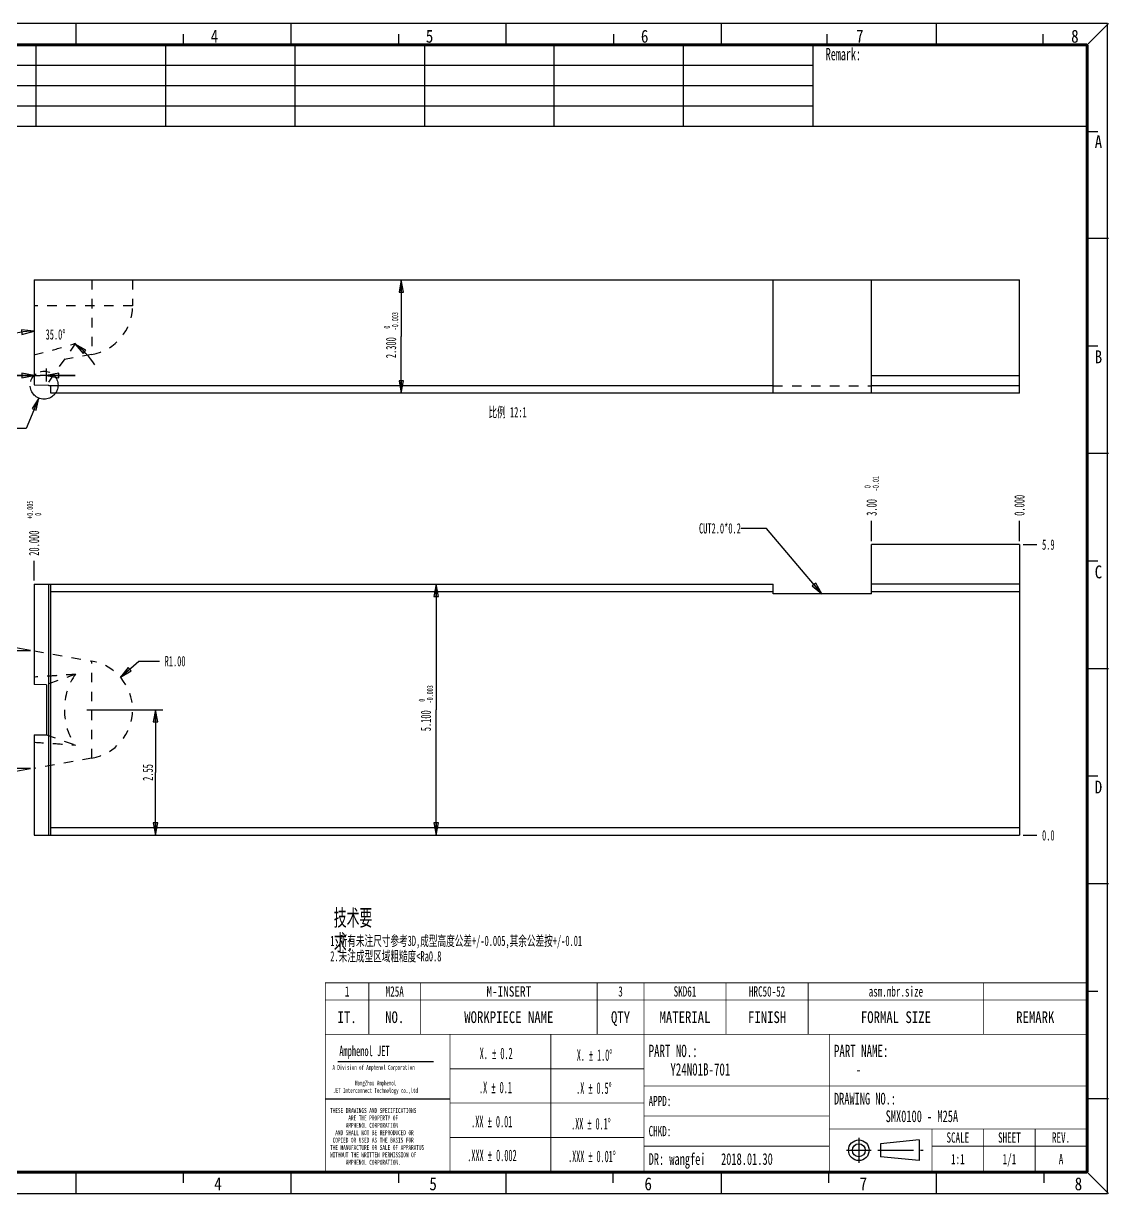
# Model space of a CAD drawing. Header units: millimetres. Extents: x 1 to 34.6, y 0.7 to 24.4.
# Drawn here: x 12.61 to 34.63, y 0.67 to 24.42 of the extents above; entities that cross this region are included whole.
import ezdxf
from ezdxf.enums import TextEntityAlignment as Align

# ---------------------------------------------------------------- set-up
doc = ezdxf.new("R2010")
doc.units = ezdxf.units.MM
doc.header["$LTSCALE"] = 1.925
for name, pattern in [('CENTER', [0.6, 0.375, -0.075, 0.075, -0.075]), ('HIDDEN', [0.2, 0.1, -0.1]), ('PHANTOM', [0.8, 0.45, -0.05, 0.1, -0.05, 0.1, -0.05])]:
    doc.linetypes.add(name, pattern=pattern)
doc.layers.get('0').update_dxf_attribs({"linetype": 'CONTINUOUS'})
for name, color, linetype in [('DEFAULT_1', 7, 'CENTER'), ('DEFAULT_2', 4, 'HIDDEN'), ('DEFAULT_3', 7, 'PHANTOM'), ('DIM', 7, 'CONTINUOUS'), ('NOTE', 7, 'CONTINUOUS')]:
    doc.layers.add(name, color=color, linetype=linetype)
doc.styles.get("Standard").update_dxf_attribs({"font": 'txt', "width": 0.6})
doc.styles.add('TEXTSTYLE_11', font='txt', dxfattribs={"width": 0.6})
doc.styles.add('TEXTSTYLE_12', font='txt', dxfattribs={"width": 0.6})
doc.styles.add('TEXTSTYLE_3', font='txt', dxfattribs={"width": 0.65})
doc.styles.add('TEXTSTYLE_4', font='txt', dxfattribs={"width": 0.8})
doc.styles.add('TEXTSTYLE_5', font='txt', dxfattribs={"width": 0.85})
doc.styles.add('TEXTSTYLE_6', font='txt', dxfattribs={"width": 0.5})
doc.styles.add('TEXTSTYLE_8', font='txt', dxfattribs={"width": 0.45})
doc.dimstyles.new('DIMSTYLE_13', dxfattribs={"dimtxt": 0.208333, "dimasz": 0.25, "dimexe": 1.75, "dimexo": 0.875, "dimtad": 0, "dimtih": 1, "dimtoh": 1, "dimdec": 3, "dimzin": 0, "dimdsep": 46, "dimtxsty": 'Standard', "dimblk": 'CLOSED', "dimblk1": 'CLOSED', "dimblk2": 'CLOSED', "dimcen": 0.09, "dimadec": 0, "dimazin": 0, "dimtol": 1, "dimtp": 0.005, "dimtfac": 0.6, "dimtdec": 3, "dimtofl": 0, "dimtmove": 0, "dimatfit": 3, "dimldrblk": 'CLOSED', "dimfxl": 0, "dimtolj": 1, "dimtzin": 0, "dimarcsym": 0})
doc.dimstyles.new('DIMSTYLE_3', dxfattribs={"dimtxt": 0.208333, "dimasz": 0.25, "dimexe": 1.75, "dimexo": 0.875, "dimtad": 0, "dimtih": 1, "dimtoh": 1, "dimdec": 1, "dimzin": 0, "dimdsep": 46, "dimtxsty": 'Standard', "dimblk": 'CLOSED', "dimblk1": 'CLOSED', "dimblk2": 'CLOSED', "dimcen": 0.09, "dimadec": 0, "dimazin": 0, "dimtp": 0.5, "dimtm": 0.5, "dimtfac": 1, "dimtdec": 1, "dimtofl": 0, "dimtmove": 0, "dimatfit": 3, "dimldrblk": 'CLOSED', "dimfxl": 0, "dimtolj": 1, "dimtzin": 0, "dimarcsym": 0})
doc.dimstyles.new('DIMSTYLE_4', dxfattribs={"dimtxt": 0.208333, "dimasz": 0.25, "dimexe": 1.75, "dimexo": 0.875, "dimtad": 1, "dimzin": 0, "dimdsep": 46, "dimtxsty": 'Standard', "dimblk": 'CLOSED', "dimblk1": 'CLOSED', "dimblk2": 'CLOSED', "dimcen": 0.09, "dimadec": 0, "dimazin": 0, "dimtp": 0.1, "dimtm": 0.1, "dimtfac": 1, "dimtofl": 0, "dimtmove": 0, "dimatfit": 3, "dimldrblk": 'CLOSED', "dimfxl": 0, "dimtolj": 1, "dimtzin": 0, "dimarcsym": 0})
doc.dimstyles.new('DIMSTYLE_5', dxfattribs={"dimtxt": 0.208333, "dimasz": 0.25, "dimexe": 1.75, "dimexo": 0.875, "dimtad": 1, "dimdec": 3, "dimzin": 0, "dimdsep": 46, "dimtxsty": 'Standard', "dimblk": 'CLOSED', "dimblk1": 'CLOSED', "dimblk2": 'CLOSED', "dimcen": 0.09, "dimadec": 0, "dimazin": 0, "dimtol": 1, "dimtm": 0.003, "dimtfac": 0.6, "dimtdec": 3, "dimtofl": 0, "dimtmove": 0, "dimatfit": 3, "dimldrblk": 'CLOSED', "dimfxl": 0, "dimtolj": 1, "dimtzin": 0, "dimarcsym": 0})
doc.dimstyles.new('DIMSTYLE_6', dxfattribs={"dimtxt": 0.208333, "dimasz": 0.25, "dimexe": 1.75, "dimexo": 0.875, "dimtad": 0, "dimtih": 1, "dimtoh": 1, "dimdec": 1, "dimzin": 0, "dimdsep": 46, "dimtxsty": 'Standard', "dimblk": 'CLOSED', "dimblk1": 'CLOSED', "dimblk2": 'CLOSED', "dimcen": 0.09, "dimadec": 0, "dimazin": 0, "dimtp": 0.1, "dimtm": 0.1, "dimtfac": 1, "dimtdec": 1, "dimtofl": 0, "dimtmove": 0, "dimatfit": 3, "dimldrblk": 'CLOSED', "dimfxl": 0, "dimtolj": 1, "dimtzin": 0, "dimarcsym": 0})
doc.dimstyles.new('DIMSTYLE_7', dxfattribs={"dimtxt": 0.208333, "dimasz": 0.25, "dimexe": 1.75, "dimexo": 0.875, "dimtad": 0, "dimtih": 1, "dimtoh": 1, "dimzin": 0, "dimdsep": 46, "dimtxsty": 'Standard', "dimblk": 'CLOSED', "dimblk1": 'CLOSED', "dimblk2": 'CLOSED', "dimcen": 0.09, "dimadec": 0, "dimazin": 0, "dimtol": 1, "dimtm": 0.01, "dimtfac": 0.6, "dimtofl": 0, "dimtmove": 0, "dimatfit": 3, "dimldrblk": 'CLOSED', "dimfxl": 0, "dimtolj": 1, "dimtzin": 0, "dimarcsym": 0})
doc.dimstyles.new('DIMSTYLE_8', dxfattribs={"dimtxt": 0.208333, "dimasz": 0.25, "dimexe": 1.75, "dimexo": 0.875, "dimtad": 0, "dimtih": 1, "dimtoh": 1, "dimdec": 3, "dimzin": 0, "dimdsep": 46, "dimtxsty": 'Standard', "dimblk": 'CLOSED', "dimblk1": 'CLOSED', "dimblk2": 'CLOSED', "dimcen": 0.09, "dimadec": 0, "dimazin": 0, "dimtp": 0.1, "dimtm": 0.1, "dimtfac": 1, "dimtdec": 3, "dimtofl": 0, "dimtmove": 0, "dimatfit": 3, "dimldrblk": 'CLOSED', "dimfxl": 0, "dimtolj": 1, "dimtzin": 0, "dimarcsym": 0})
doc.dimstyles.new('DIMSTYLE_9', dxfattribs={"dimtxt": 0.208333, "dimasz": 0.25, "dimexe": 1.75, "dimexo": 0.875, "dimtad": 1, "dimzin": 0, "dimdsep": 46, "dimtxsty": 'Standard', "dimblk": 'CLOSED', "dimblk1": 'CLOSED', "dimblk2": 'CLOSED', "dimcen": 0.09, "dimadec": 0, "dimazin": 0, "dimtp": 0.1, "dimtm": 0.1, "dimtfac": 1, "dimtofl": 0, "dimtmove": 0, "dimatfit": 3, "dimldrblk": 'CLOSED', "dimfxl": 0, "dimtolj": 1, "dimtzin": 0, "dimarcsym": 0})
doc.dimstyles.get("Standard").update_dxf_attribs({"dimtxt": 0.208333, "dimasz": 0.25, "dimexe": 1.75, "dimexo": 0.875, "dimtad": 1, "dimdec": 3, "dimzin": 0, "dimdsep": 46, "dimtxsty": 'Standard', "dimblk": 'CLOSED', "dimblk1": 'CLOSED', "dimblk2": 'CLOSED', "dimcen": 0.09, "dimadec": 0, "dimazin": 0, "dimtol": 1, "dimtp": 0.001, "dimtm": 0.001, "dimtfac": 1, "dimtdec": 3, "dimtofl": 0, "dimtmove": 0, "dimatfit": 3, "dimldrblk": 'CLOSED', "dimfxl": 0, "dimtolj": 1, "dimtzin": 0, "dimarcsym": 0})

# ---------------------------------------------------------------- blocks, each defined once
blk = doc.blocks.new('_CLOSED')
at = {"color": 0, "linetype": 'ByBlock'}
for p, q in [((0, 0), (-1, 0.183)), ((-1, 0.183), (-1, -0.183)), ((-1, -0.183), (0, 0)), ((-1, 0), (0, 0))]:
    blk.add_line(p, q, dxfattribs=at)
blk = doc.blocks.new('*D6')
at = {"layer": 'DIM', "color": 2, "linetype": 'Continuous'}
for p in [(20.278, 19.215), (20.278, 16.915)]:
    blk.add_line(p, (20.278, 18.065), dxfattribs=at)
at = {"layer": 'DIM', "color": 2, "linetype": 'Continuous', "xscale": 0.25, "yscale": 0.25, "zscale": 0.25}
for p, rotation in [((20.278, 19.215), 90), ((20.278, 16.915), 270)]:
    blk.add_blockref('_CLOSED', p, dxfattribs=dict(at, rotation=rotation))
at = {"layer": 'DIM', "color": 2, "linetype": 'Continuous', "width": 0.6}
for s, height, p in [('-0.003', 0.125, (20.215, 18.378)), (' 0', 0.125, (20.049, 18.228)), ('2.300', 0.2083, (20.174, 17.84))]:
    blk.add_text(s, height=height, rotation=90, dxfattribs=at).set_placement(p, align=Align.CENTER)
blk = doc.blocks.new('*D7')
at = {"layer": 'DIM', "color": 2, "linetype": 'Continuous'}
for p in [(20.985, 13.043), (20.985, 7.943)]:
    blk.add_line(p, (20.985, 10.493), dxfattribs=at)
at = {"layer": 'DIM', "color": 2, "linetype": 'Continuous', "xscale": 0.25, "yscale": 0.25, "zscale": 0.25}
for p, rotation in [((20.985, 13.043), 90), ((20.985, 7.943), 270)]:
    blk.add_blockref('_CLOSED', p, dxfattribs=dict(at, rotation=rotation))
at = {"layer": 'DIM', "color": 2, "linetype": 'Continuous', "width": 0.6}
for s, height, p in [('-0.003', 0.125, (20.923, 10.805)), (' 0', 0.125, (20.756, 10.655)), ('5.100', 0.2083, (20.881, 10.268))]:
    blk.add_text(s, height=height, rotation=90, dxfattribs=at).set_placement(p, align=Align.CENTER)
blk = doc.blocks.new('*D8')
at = {"layer": 'DIM', "color": 2, "linetype": 'Continuous'}
blk.add_line((32.897, 13.843), (33.178, 13.843), dxfattribs=at)
at = {"layer": 'DIM', "color": 2, "linetype": 'Continuous', "insert": (33.283, 13.947), "char_height": 0.2083, "width": 0.375, "attachment_point": 1, "line_spacing_factor": 0.9}
blk.add_mtext('5.9', dxfattribs=at)
blk = doc.blocks.new('*D9')
at = {"layer": 'DIM', "color": 2, "linetype": 'Continuous'}
blk.add_line((32.897, 7.943), (33.178, 7.943), dxfattribs=at)
at = {"layer": 'DIM', "color": 2, "linetype": 'Continuous', "insert": (33.283, 8.047), "char_height": 0.2083, "width": 0.375, "attachment_point": 1, "line_spacing_factor": 0.9}
blk.add_mtext('0.0', dxfattribs=at)
blk = doc.blocks.new('*D10')
at = {"layer": 'DIM', "color": 2, "linetype": 'Continuous'}
blk.add_line((29.824, 13.916), (29.824, 14.324), dxfattribs=at)
at = {"layer": 'DIM', "color": 2, "linetype": 'Continuous', "width": 0.6}
for s, height, p in [(' 0', 0.125, (29.803, 14.928)), ('-0.01', 0.125, (29.97, 14.928)), ('3.00', 0.2083, (29.928, 14.428))]:
    blk.add_text(s, height=height, rotation=90, dxfattribs=at).set_placement(p)
blk = doc.blocks.new('*D11')
at = {"layer": 'DIM', "color": 2, "linetype": 'Continuous'}
blk.add_line((32.824, 13.916), (32.824, 14.324), dxfattribs=at)
at = {"layer": 'DIM', "color": 2, "linetype": 'Continuous', "insert": (32.72, 14.428), "char_height": 0.2083, "width": 0.625, "attachment_point": 1, "rotation": 90, "line_spacing_factor": 0.9}
blk.add_mtext('0.000', dxfattribs=at)
blk = doc.blocks.new('*D12')
at = {"layer": 'DIM', "color": 2, "linetype": 'Continuous'}
for points in [[(12.579, 18.11), (12.825, 18.177), (12.572, 18.201), (12.579, 18.11)], [(13.879, 17.789), (13.658, 17.914), (13.82, 17.719), (13.879, 17.789)]]:
    blk.add_lwpolyline(points, dxfattribs=at)
for start, end in [(90, 113.0016), (31.9984, 55)]:
    blk.add_arc((12.825, 16.724), 1.453, start, end, dxfattribs=at)
at = {"layer": 'DIM', "color": 2, "linetype": 'Continuous', "insert": (13.262, 18.214), "char_height": 0.20833, "width": 0.63889, "attachment_point": 2, "line_spacing_factor": 0.9}
blk.add_mtext('35.0\\Fgdt;{\\Fgdt;~}', dxfattribs=at)
blk = doc.blocks.new('*D13')
at = {"layer": 'DIM', "color": 2, "linetype": 'Continuous'}
for p, q in [((13.075, 17.154), (13.075, 17.42)), ((12.825, 17.274), (11.963, 17.274)), ((11.963, 17.274), (12.95, 17.274)), ((13.658, 17.274), (12.95, 17.274)), ((13.075, 17.274), (13.658, 17.274))]:
    blk.add_line(p, q, dxfattribs=at)
at = {"layer": 'DIM', "color": 2, "linetype": 'Continuous', "xscale": 0.25, "yscale": 0.25, "zscale": 0.25}
blk.add_blockref('_CLOSED', (12.825, 17.274), dxfattribs=at)
at = {"layer": 'DIM', "color": 2, "linetype": 'Continuous', "xscale": 0.25, "yscale": 0.25, "zscale": 0.25, "rotation": 180}
blk.add_blockref('_CLOSED', (13.075, 17.274), dxfattribs=at)
at = {"layer": 'DIM', "color": 2, "linetype": 'Continuous', "insert": (12.463, 17.534), "char_height": 0.2083, "width": 0.5, "attachment_point": 3, "line_spacing_factor": 0.9}
blk.add_mtext('0.25', dxfattribs=at)
blk = doc.blocks.new('*D14')
at = {"layer": 'DIM', "color": 2, "linetype": 'Continuous'}
for p, q in [((12.753, 11.697), (12.032, 11.824)), ((12.753, 9.289), (12.032, 9.162))]:
    blk.add_line(p, q, dxfattribs=at)
for points in [[(12.182, 11.545), (12.176, 11.799), (12.091, 11.559), (12.182, 11.545)], [(12.091, 9.427), (12.176, 9.187), (12.182, 9.441), (12.091, 9.427)]]:
    blk.add_lwpolyline(points, dxfattribs=at)
for start, end in [(170, 178.4128), (181.5872, 190)]:
    blk.add_arc((19.583, 10.493), 7.522, start, end, dxfattribs=at)
at = {"layer": 'DIM', "color": 2, "linetype": 'Continuous', "insert": (12.062, 10.597), "char_height": 0.20833, "width": 0.63889, "attachment_point": 2, "line_spacing_factor": 0.9}
blk.add_mtext('20.0\\Fgdt;{\\Fgdt;~}', dxfattribs=at)
blk = doc.blocks.new('*D15')
at = {"layer": 'DIM', "color": 2, "linetype": 'Continuous'}
for p, q in [((12.752, 11.685), (11.206, 11.685)), ((11.352, 11.685), (11.352, 10.493)), ((11.352, 9.301), (11.352, 10.493)), ((12.752, 9.301), (11.206, 9.301))]:
    blk.add_line(p, q, dxfattribs=at)
at = {"layer": 'DIM', "color": 2, "linetype": 'Continuous', "xscale": 0.25, "yscale": 0.25, "zscale": 0.25}
for p, rotation in [((11.352, 11.685), 90), ((11.352, 9.301), 270)]:
    blk.add_blockref('_CLOSED', p, dxfattribs=dict(at, rotation=rotation))
at = {"layer": 'DIM', "color": 2, "linetype": 'Continuous', "insert": (11.092, 10.493), "char_height": 0.2083, "width": 0.5, "attachment_point": 2, "rotation": 90, "line_spacing_factor": 0.9}
blk.add_mtext('2.38', dxfattribs=at)
blk = doc.blocks.new('*D16')
at = {"layer": 'DIM', "color": 2, "linetype": 'Continuous'}
for p, q in [((14.578, 11.15), (14.954, 11.478)), ((14.954, 11.478), (15.371, 11.478))]:
    blk.add_line(p, q, dxfattribs=at)
at = {"layer": 'DIM', "color": 2, "linetype": 'Continuous', "xscale": 0.25, "yscale": 0.25, "zscale": 0.25, "rotation": 221.0946529193}
blk.add_blockref('_CLOSED', (14.578, 11.15), dxfattribs=at)
at = {"layer": 'DIM', "color": 2, "linetype": 'Continuous', "insert": (15.475, 11.582), "char_height": 0.2083, "width": 0.625, "attachment_point": 1, "line_spacing_factor": 0.9}
blk.add_mtext('R1.00', dxfattribs=at)
blk = doc.blocks.new('*D17')
at = {"layer": 'DIM', "color": 2, "linetype": 'Continuous'}
for p, q in [((13.898, 10.493), (15.436, 10.493)), ((15.29, 10.493), (15.29, 9.218)), ((15.29, 7.943), (15.29, 9.218))]:
    blk.add_line(p, q, dxfattribs=at)
at = {"layer": 'DIM', "color": 2, "linetype": 'Continuous', "xscale": 0.25, "yscale": 0.25, "zscale": 0.25}
for p, rotation in [((15.29, 10.493), 90), ((15.29, 7.943), 270)]:
    blk.add_blockref('_CLOSED', p, dxfattribs=dict(at, rotation=rotation))
at = {"layer": 'DIM', "color": 2, "linetype": 'Continuous', "insert": (15.03, 9.218), "char_height": 0.2083, "width": 0.5, "attachment_point": 2, "rotation": 90, "line_spacing_factor": 0.9}
blk.add_mtext('2.55', dxfattribs=at)
blk = doc.blocks.new('*D22')
at = {"layer": 'DIM', "color": 2, "linetype": 'Continuous'}
blk.add_line((12.825, 13.116), (12.825, 13.513), dxfattribs=at)
at = {"layer": 'DIM', "color": 2, "linetype": 'Continuous', "width": 0.6}
for s, height, p in [('+0.005', 0.125, (12.804, 14.367)), (' 0', 0.125, (12.97, 14.367)), ('20.000', 0.2083, (12.929, 13.617))]:
    blk.add_text(s, height=height, rotation=90, dxfattribs=at).set_placement(p)
blk = doc.blocks.new('*T23')
at = {"color": 0, "linetype": 'ByBlock', "lineweight": -2}
for p, q in [((0, 0), (32.748, 0)), ((0, 0), (0, -1.647)), ((1.767, 0), (1.767, -1.647)), ((4.394, 0), (4.394, -1.647)), ((6.161, 0), (6.161, -1.647)), ((8.788, 0), (8.788, -1.647)), ((11.416, 0), (11.416, -1.647)), ((14.043, 0), (14.043, -1.647)), ((16.671, 0), (16.671, -1.647)), ((19.298, 0), (19.298, -1.647)), ((21.926, 0), (21.926, -1.647)), ((24.553, 0), (24.553, -1.647)), ((27.181, 0), (27.181, -1.647)), ((32.748, 0), (32.748, -1.647)), ((0, -0.412), (27.181, -0.412)), ((0, -0.823), (27.181, -0.823)), ((0, -1.235), (27.181, -1.235)), ((0, -1.647), (32.748, -1.647))]:
    blk.add_line(p, q, dxfattribs=at)
at = {"color": 0, "linetype": 'Continuous', "char_height": 0.1875, "width": 1.64667, "attachment_point": 5, "line_spacing_factor": 0.9}
for s, insert in [('Order Date: ', (0.883, -0.206)), ('Procedure:', (5.278, -0.206))]:
    blk.add_mtext(s, dxfattribs=dict(at, insert=insert))
at = {"color": 0, "linetype": 'Continuous'}
for s, insert, char_height, width, attachment_point in [('  Remark:   ', (27.241, -0.06), 0.25, 5.44667, 1), ('Finish Date:', (0.883, -0.618), 0.1875, 1.64667, 5), ('Future hour:', (5.278, -0.618), 0.1875, 1.64667, 5), ('Machining Code:', (0.883, -1.029), 0.16667, 1.64667, 5), ('Actual hour:', (5.278, -1.029), 0.1875, 1.64667, 5), ('QTY:', (0.883, -1.441), 0.1875, 1.64667, 5), ('Procedure Date:', (5.278, -1.441), 0.16667, 1.64667, 5)]:
    blk.add_mtext(s, dxfattribs=dict(at, insert=insert, char_height=char_height, width=width, attachment_point=attachment_point))
blk = doc.blocks.new('*T24')
at = {"color": 2, "linetype": 'Continuous', "const_width": 0.0167}
for points in [[(15.463, 3.838), (-0.008, 3.838)], [(0, 0), (0, 3.838)], [(0.882, 2.793), (0.882, 3.838)], [(1.932, 2.793), (1.932, 3.838)], [(5.515, 2.793), (5.515, 3.838)], [(6.465, 0), (6.465, 3.838)], [(8.132, 2.793), (8.132, 3.838)], [(9.798, 2.793), (9.798, 3.838)], [(13.36, 2.793), (13.36, 3.838)], [(15.455, 0), (15.455, 3.838)], [(15.455, 3.489), (0, 3.489)], [(15.455, 2.793), (0, 2.793)], [(2.53, 0), (2.53, 2.793)], [(4.574, 0), (4.574, 2.793)], [(10.227, 0), (10.227, 2.793)], [(6.465, 2.093), (2.53, 2.093)], [(15.455, 1.746), (6.465, 1.746)], [(6.465, 1.399), (2.53, 1.399)], [(10.227, 1.135), (6.465, 1.135)], [(15.455, 0.873), (10.227, 0.873)], [(12.312, 0), (12.312, 0.873)], [(13.36, 0), (13.36, 0.873)], [(14.407, 0), (14.407, 0.873)], [(6.465, 0.7), (2.53, 0.7)], [(10.227, 0.524), (6.465, 0.524)], [(15.455, 0.524), (12.312, 0.524)], [(15.463, 0), (-0.008, 0)]]:
    blk.add_lwpolyline(points, dxfattribs=at)
at = {"layer": 'NOTE', "color": 2, "linetype": 'Continuous', "line_spacing_factor": 0.9}
for s, insert, char_height, width, attachment_point, style in [('1', (0.441, 3.768), 0.208, 0.27083, 2, 'TEXTSTYLE_3'), ('M25A', (1.407, 3.768), 0.2083, 1.08333, 2, 'TEXTSTYLE_3'), ('M-INSERT', (3.723, 3.768), 0.2083, 2.66667, 2, 'TEXTSTYLE_4'), ('3', (5.99, 3.768), 0.208, 0.27083, 2, 'TEXTSTYLE_3'), ('SKD61', (7.298, 3.768), 0.2083, 1.35417, 2, 'TEXTSTYLE_3'), ('HRC50-52', (8.965, 3.768), 0.2083, 2.16667, 2, 'TEXTSTYLE_3'), ('asm.mbr.size', (11.579, 3.768), 0.20833, 3.25, 2, 'TEXTSTYLE_3'), ('IT.', (0.441, 3.26), 0.2375, 1.14, 2, 'TEXTSTYLE_4'), ('NO.', (1.407, 3.26), 0.2375, 1.14, 2, 'TEXTSTYLE_4'), ('WORKPIECE NAME', (3.723, 3.26), 0.2375, 5.32, 2, 'TEXTSTYLE_4'), ('QTY', (5.99, 3.26), 0.2375, 1.14, 2, 'TEXTSTYLE_4'), ('MATERIAL', (7.298, 3.26), 0.2375, 3.04, 2, 'TEXTSTYLE_4'), ('FINISH', (8.965, 3.26), 0.2375, 2.28, 2, 'TEXTSTYLE_4'), ('FORMAL SIZE', (11.579, 3.26), 0.2375, 4.18, 2, 'TEXTSTYLE_4'), ('REMARK', (14.407, 3.26), 0.2375, 2.28, 2, 'TEXTSTYLE_4'), ('PART NO.:\\P    Y24N01B-701 ', (6.56, 2.582), 0.25, 5.2, 1, 'TEXTSTYLE_3'), ('PART NAME:  \\P    -', (10.321, 2.582), 0.25, 3.9, 1, 'TEXTSTYLE_3'), ('APPD:  ', (6.56, 1.545), 0.2083, 1.89583, 1, 'TEXTSTYLE_3'), ('DRAWING NO.:   \\P          SMX0100 - M25A', (10.321, 1.606), 0.2375, 7.41, 1, 'TEXTSTYLE_3'), (' \\P \\P \\P \\P \\P \\P \\P \\P \\PTHESE DRAWINGS AND SPECIFICATIONS\\P       ARE THE PROPERTY OF\\P      AMPHENOL CORPORATION\\P  AND SHALL NOT BE REPRODUCED OR\\P COPIED OR USED AS THE BASIS FOR\\PTHE MANUFACTURE OR SALE OF APPARATUS\\PWITHOUT THE WRITTEN PERMISSION OF\\P      AMPHENOL CORPORATION. ', (0.095, 2.647), 0.1, 4.68, 1, 'TEXTSTYLE_3'), ('CHKD:', (6.56, 0.934), 0.2083, 1.35417, 1, 'TEXTSTYLE_3'), ('SCALE', (12.836, 0.803), 0.2083, 1.35417, 2, 'TEXTSTYLE_3'), ('SHEET', (13.883, 0.803), 0.2083, 1.35417, 2, 'TEXTSTYLE_3'), ('REV.', (14.931, 0.803), 0.2083, 1.08333, 2, 'TEXTSTYLE_3'), ('DR: wangfei   2018.01.30', (6.56, 0.381), 0.2375, 7.41, 1, 'TEXTSTYLE_3'), ('1:1', (12.836, 0.366), 0.2083, 0.8125, 2, 'TEXTSTYLE_3'), ('1/1', (13.883, 0.366), 0.2083, 0.8125, 2, 'TEXTSTYLE_3'), ('A', (14.931, 0.366), 0.208, 0.27083, 2, 'TEXTSTYLE_3')]:
    blk.add_mtext(s, dxfattribs=dict(at, insert=insert, char_height=char_height, width=width, attachment_point=attachment_point, style=style))

msp = doc.modelspace()

# ---------------------------------------------------------------- linework, layer by layer
at = {"color": 7, "linetype": 'Continuous'}
for p, q in [((34.612, 24.4213), (1.018, 24.4213)), ((13.6781, 23.9849), (13.6781, 24.4215)), ((18.0439, 23.9849), (18.0439, 24.4215)), ((22.4097, 23.9849), (22.4097, 24.4215)), ((26.7755, 23.9849), (26.7755, 24.4215)), ((31.1413, 23.9849), (31.1413, 24.4215)), ((34.1974, 23.9849), (34.6339, 24.4215)), ((34.612, 0.6714), (34.612, 24.4213)), ((15.861, 23.9849), (15.861, 24.2032)), ((20.2268, 23.9849), (20.2268, 24.2032)), ((24.5926, 23.9849), (24.5926, 24.2032)), ((28.9249, 23.9849), (28.9249, 24.2032)), ((33.3056, 23.9849), (33.3056, 24.2032)), ((34.4156, 22.2217), (34.1974, 22.2217)), ((34.6339, 20.0557), (34.1974, 20.0557)), ((12.8246, 19.2153), (12.8246, 17.086)), ((12.8246, 19.2153), (32.8242, 19.2153)), ((27.8242, 16.9153), (27.8242, 19.2153)), ((29.8242, 16.9153), (29.8242, 19.2153)), ((32.8242, 16.9153), (32.8242, 19.2153)), ((34.4156, 17.8726), (34.1974, 17.8726)), ((32.8242, 17.2653), (29.8242, 17.2653)), ((12.8246, 17.086), (13.1251, 17.0807)), ((13.1251, 17.0656), (13.1251, 17.0807)), ((27.8242, 17.0653), (13.1251, 17.0656)), ((13.1651, 16.9153), (13.1651, 17.0656)), ((32.8242, 16.9153), (13.1651, 16.9153)), ((32.8242, 17.0653), (29.8242, 17.0653)), ((34.6339, 15.6899), (34.1974, 15.6899)), ((32.8242, 13.843), (29.8242, 13.843)), ((29.8242, 12.843), (29.8242, 13.843)), ((32.8242, 13.843), (32.8242, 7.943)), ((34.4156, 13.507), (34.1974, 13.507)), ((12.8246, 13.043), (12.8246, 11.0014)), ((12.8246, 13.043), (27.8242, 13.043)), ((13.1251, 7.943), (13.1251, 13.043)), ((13.1651, 7.9429), (13.1651, 13.043)), ((13.1651, 12.893), (27.8242, 12.893)), ((27.8242, 12.843), (27.8242, 13.043)), ((29.8242, 12.843), (27.8242, 12.843)), ((32.8242, 13.043), (29.8242, 13.043)), ((29.8242, 12.893), (32.8242, 12.893)), ((34.6339, 11.3241), (34.1974, 11.3241)), ((13.075, 11.0002), (12.8246, 11.0014)), ((13.075, 11.0002), (13.075, 9.9857)), ((12.8246, 9.9845), (13.075, 9.9857)), ((12.8246, 9.9845), (12.8246, 7.943)), ((34.4156, 9.1412), (34.1974, 9.1412)), ((32.8242, 8.093), (13.1651, 8.093)), ((12.8246, 7.943), (32.8242, 7.943)), ((34.6339, 6.9583), (34.1974, 6.9583)), ((34.4156, 4.7754), (34.1974, 4.7754)), ((18.9891, 3.3495), (20.9323, 3.3513)), ((18.7388, 2.5969), (21.2708, 2.5969)), ((34.6339, 2.5925), (34.1974, 2.5925)), ((13.6781, 0.6716), (13.6781, 1.1082)), ((15.859, 0.8899), (15.859, 1.1082)), ((18.0439, 0.6716), (18.0439, 1.1082)), ((20.2268, 0.8899), (20.2268, 1.1082)), ((22.4097, 0.6716), (22.4097, 1.1082)), ((24.5785, 0.8899), (24.5785, 1.1082)), ((26.7755, 0.6716), (26.7755, 1.1082)), ((28.9584, 0.8896), (28.9584, 1.1079)), ((31.1413, 0.6716), (31.1413, 1.1082)), ((33.3242, 0.8899), (33.3242, 1.1082)), ((34.1974, 1.1082), (34.6339, 0.6716)), ((1.018, 0.6714), (34.612, 0.6714))]:
    msp.add_line(p, q, dxfattribs=at)
at = {"color": 1, "linetype": 'Continuous'}
for p, q in [((30.7904, 1.7609), (30.0045, 1.6823)), ((30.0045, 1.6823), (30.0045, 1.4203)), ((30.7904, 1.7609), (30.7904, 1.3417)), ((30.7904, 1.3417), (30.0045, 1.4203))]:
    msp.add_line(p, q, dxfattribs=at)
at = {"color": 7, "linetype": 'Continuous', "const_width": 0.0583}
for points in [[(34.1974, 23.9849), (1.4539, 23.9849)], [(34.1974, 1.1082), (34.1974, 23.9849)], [(1.4539, 1.1082), (34.1974, 1.1082)]]:
    msp.add_lwpolyline(points, dxfattribs=at)
at = {"color": 1, "linetype": 'Continuous'}
for radius in [0.2096, 0.131]:
    msp.add_circle((29.5642, 1.5513), radius, dxfattribs=at)
at = {"layer": 'DEFAULT_1', "color": 6, "linetype": 'CENTER'}
for p, q in [((29.5642, 1.8038), (29.5642, 1.2988)), ((29.3116, 1.5513), (29.8167, 1.5513)), ((29.9516, 1.5513), (30.8733, 1.5513))]:
    msp.add_line(p, q, dxfattribs=at)
at = {"layer": 'DEFAULT_2', "color": 4, "linetype": 'HIDDEN'}
for p, q in [((13.9979, 19.2153), (13.9979, 17.7011)), ((14.8246, 19.2153), (14.8246, 18.686)), ((14.8246, 18.686), (12.8246, 18.686)), ((13.6693, 17.9303), (13.075, 17.0816)), ((13.9979, 17.7011), (13.4425, 17.6032)), ((27.8242, 17.0653), (29.8242, 17.0653)), ((12.8246, 11.6847), (13.9979, 11.4778)), ((13.9979, 9.5081), (13.9979, 11.4778)), ((13.6693, 11.2117), (13.075, 11.0002)), ((13.075, 9.9857), (13.6693, 9.7743)), ((13.9979, 9.5081), (12.8246, 9.3012))]:
    msp.add_line(p, q, dxfattribs=at)
for centre, start, end in [((13.8246, 18.686), 280.00049, 359.99923), ((13.8246, 10.493), 279.97644, 80.02356)]:
    msp.add_arc(centre, 1, start, end, dxfattribs=at)
msp.add_ellipse((14.115, 10.493), major_axis=(0, 0.9568), ratio=0.7056062, start_param=0.7210631, end_param=2.4205295, dxfattribs=at)
for points, knots in [([(12.8246, 17.6936), (12.9664, 17.7296), (13.2493, 17.8037), (13.53, 17.886), (13.6693, 17.9303)], [0, 0, 0, 0, 0.5001248, 1, 1, 1, 1]), ([(13.6693, 11.2117), (13.5292, 11.2006), (13.2477, 11.1801), (12.966, 11.1618), (12.8246, 11.1529)], [0, 0, 0, 0, 0.4979358, 1, 1, 1, 1]), ([(12.8246, 9.833), (12.966, 9.8241), (13.2477, 9.8058), (13.5292, 9.7854), (13.6693, 9.7743)], [0, 0, 0, 0, 0.5020642, 1, 1, 1, 1])]:
    msp.add_open_spline(points, degree=3, knots=knots, dxfattribs=at)
at = {"layer": 'DEFAULT_3', "color": 2, "linetype": 'PHANTOM'}
msp.add_circle((13.0293, 17.0792), 0.2828, dxfattribs=at)

# ---------------------------------------------------------------- block references
for name, p in [('*T23', (1.4485, 23.983)), ('*T24', (18.7382, 1.1106))]:
    msp.add_blockref(name, p)

# ---------------------------------------------------------------- texts
at = {"color": 7, "linetype": 'Continuous', "char_height": 0.2619, "width": 0.222655, "line_spacing_factor": 0.9, "style": 'TEXTSTYLE_5'}
for s, insert, attachment_point in [('4', (16.4867, 24.2922), 2), ('5', (20.8525, 24.2922), 2), ('6', (25.2183, 24.2922), 2), ('7', (29.5841, 24.2922), 2), ('8', (33.9499, 24.2922), 2), ('A', (34.5034, 22.1513), 3), ('B', (34.5034, 17.7855), 3), ('C', (34.5034, 13.4197), 3), ('D', (34.5034, 9.0539), 3), ('4', (16.5586, 1.0005), 2), ('5', (20.9244, 1.0005), 2), ('6', (25.2902, 1.0005), 2), ('7', (29.656, 1.0005), 2), ('8', (34.0218, 1.0005), 2)]:
    msp.add_mtext(s, dxfattribs=dict(at, insert=insert, attachment_point=attachment_point))
at = {"color": 2, "linetype": 'Continuous', "insert": (18.8378, 5.906), "char_height": 0.208333, "width": 5, "attachment_point": 1, "line_spacing_factor": 0.9}
msp.add_mtext('1.所有未注尺寸参考3D,成型高度公差+/-0.005,其余公差按+/-0.01\\P2.未注成型区域粗糙度<Ra0.8    ', dxfattribs=at)
at = {"layer": 'NOTE', "color": 2, "linetype": 'Continuous', "line_spacing_factor": 0.9}
for s, insert, char_height, width, attachment_point in [('比例 12:1', (22.8244, 16.6362), 0.20833, 0.875, 3), ('CUT2.0*0.2', (27.1709, 14.2775), 0.20833, 1.25, 3), ('技术要求:', (18.9094, 6.4363), 0.33333, 1, 1)]:
    msp.add_mtext(s, dxfattribs=dict(at, insert=insert, char_height=char_height, width=width, attachment_point=attachment_point))
at = {"layer": 'NOTE', "color": 2, "linetype": 'Continuous', "attachment_point": 1, "line_spacing_factor": 0.9}
for s, insert, char_height, width, style in [('Amphenol JET', (19.0206, 3.671), 0.208333, 1.905979, 'TEXTSTYLE_11'), ('X. \\Fgdt;{\\Fgdt;`}\\Ftxt; 0.2', (21.8697, 3.6336), 0.233333, 1.088889, 'TEXTSTYLE_6'), ('X. \\Fgdt;{\\Fgdt;`}\\Ftxt; 1.0\\Fgdt;{\\Fgdt;~}', (23.8407, 3.5994), 0.233333, 1.162778, 'TEXTSTYLE_8'), ('A Division of Amphenol Corporation', (18.8834, 3.2832), 0.1, 2.210037, 'TEXTSTYLE_11'), ('         HangZhou Amphenol \\PJET Interconnect Technology co.,ltd', (18.9008, 2.9658), 0.1, 2.226172, 'TEXTSTYLE_12'), ('.X \\Fgdt;{\\Fgdt;`}\\Ftxt; 0.1', (21.8554, 2.9422), 0.233333, 1.088889, 'TEXTSTYLE_6'), ('.X \\Fgdt;{\\Fgdt;`}\\Ftxt; 0.5\\Fgdt;{\\Fgdt;~}', (23.8283, 2.9303), 0.233333, 1.162778, 'TEXTSTYLE_8'), ('.XX \\Fgdt;{\\Fgdt;`}\\Ftxt; 0.01', (21.6969, 2.2499), 0.233333, 1.322222, 'TEXTSTYLE_6'), ('.XX \\Fgdt;{\\Fgdt;`}\\Ftxt; 0.1\\Fgdt;{\\Fgdt;~}', (23.7272, 2.2062), 0.233333, 1.267778, 'TEXTSTYLE_8'), ('.XXX \\Fgdt;{\\Fgdt;`}\\Ftxt; 0.002', (21.6175, 1.5637), 0.233333, 1.555556, 'TEXTSTYLE_6'), ('.XXX \\Fgdt;{\\Fgdt;`}\\Ftxt; 0.01\\Fgdt;{\\Fgdt;~}', (23.6652, 1.5439), 0.233333, 1.477778, 'TEXTSTYLE_8')]:
    msp.add_mtext(s, dxfattribs=dict(at, insert=insert, char_height=char_height, width=width, style=style))

# ---------------------------------------------------------------- dimensions: what is measured, and where the dimension line sits
at = {"layer": 'DIM', "color": 2, "linetype": 'Continuous'}
for base, p1, p2, angle, dimstyle, picture, middle in [((20.2778, 16.9153), (12.8246, 19.2153), (13.1651, 16.9153), 270, 'DIMSTYLE_5', '*D6', (20.2778, 18.0653)), ((20.9853, 7.943), (27.8242, 13.043), (13.1651, 7.943), 270, 'DIMSTYLE_5', '*D7', (20.9853, 10.493)), ((11.352, 9.3012), (13.6267, 11.6847), (13.6267, 9.3012), 270, 'DIMSTYLE_4', '*D15', (11.352, 10.493)), ((15.29, 10.493), (13.1651, 7.943), (13.0225, 10.493), 90, 'DIMSTYLE_4', '*D17', (15.29, 9.218))]:
    dim = msp.add_linear_dim(base=base, p1=p1, p2=p2, angle=angle, dimstyle=dimstyle, dxfattribs=at)
    dim.commit()
    dim.dimension.update_dxf_attribs({"geometry": picture, "text_midpoint": middle, "dimtype": 160})
dim = msp.add_linear_dim(base=(13.075, 17.2737), p1=(12.8246, 17.086), p2=(13.075, 18.2946), dimstyle='DIMSTYLE_4', dxfattribs=at)
dim.commit()
dim.dimension.update_dxf_attribs({"geometry": '*D13', "text_midpoint": (12.2134, 17.2737), "dimtype": 160})
for base, line1, line2, picture, middle in [((13.2616, 18.1098), ((13.6497, 17.9024), (13.6414, 17.8905)), ((12.8246, 18.148), (12.8246, 18.1625)), '*D12', (13.2616, 18.1098)), ((12.0617, 10.493), ((12.0324, 11.8244), (12.7528, 11.6974)), ((12.7528, 9.2886), (12.0324, 9.1615)), '*D14', (12.0617, 10.493))]:
    dim = msp.add_angular_dim_2l(base=base, line1=line1, line2=line2, dimstyle='DIMSTYLE_3', dxfattribs=at)
    dim.commit()
    dim.dimension.update_dxf_attribs({"geometry": picture, "text_midpoint": middle, "dimtype": 162})
for feature_location, offset, dtype, origin, dimstyle, picture, middle in [((29.8242, 13.9159), (0, 0.4081), 1, (32.8242, 13.843), 'DIMSTYLE_7', '*D10', (29.8242, 14.8656)), ((32.8242050279, 13.9158829663), (0, 0.4080839961), 1, (32.8242050279, 13.8429662997), 'DIMSTYLE_8', '*D11', (32.8242050279, 14.7406336291)), ((12.8246, 13.1159), (0, 0.3972), 1, (32.8242, 13.043), 'DIMSTYLE_13', '*D22', (12.8246, 14.2173)), ((32.8971, 13.843), (0.2812, 0), 0, (32.8242, 7.943), 'DIMSTYLE_6', '*D8', (33.47, 13.843)), ((32.8971216945, 7.9429662997), (0.2812360556, 0), 0, (32.8242050279, 7.9429662997), 'DIMSTYLE_6', '*D9', (33.4700244168, 7.9429662997))]:
    dim = msp.add_ordinate_dim(feature_location=feature_location, offset=offset, dtype=dtype, origin=origin, dimstyle=dimstyle, override={"dimtad": 1, "dimtih": 0, "dimtoh": 0}, dxfattribs=at)
    dim.commit()
    dim.dimension.update_dxf_attribs({"geometry": picture, "text_midpoint": middle})
dim = msp.add_radius_dim(center=(13.8246, 10.493), mpoint=(14.5782, 11.1503), dimstyle='DIMSTYLE_9', override={"dimtad": 0, "dimtih": 1, "dimtoh": 1}, dxfattribs=at)
dim.commit()
dim.dimension.update_dxf_attribs({"geometry": '*D16', "text_midpoint": (15.7876, 11.4783), "dimtype": 164})

# ---------------------------------------------------------------- leaders
at = {"layer": 'NOTE', "color": 2, "linetype": 'Continuous', "annotation_type": 0, "has_hookline": 1, "hookline_direction": 1}
for points, text_width in [([(12.9214, 16.8177), (12.6655, 16.1974), (12.1446, 16.1974)], 0.6942), ([(28.8158, 12.843), (27.6917, 14.1733), (27.1709, 14.1733)], 1.003)]:
    msp.add_leader(points, dimstyle='Standard', override={"dimtad": 0}, dxfattribs=dict(at, text_width=text_width))

doc.saveas('drawing.dxf')
